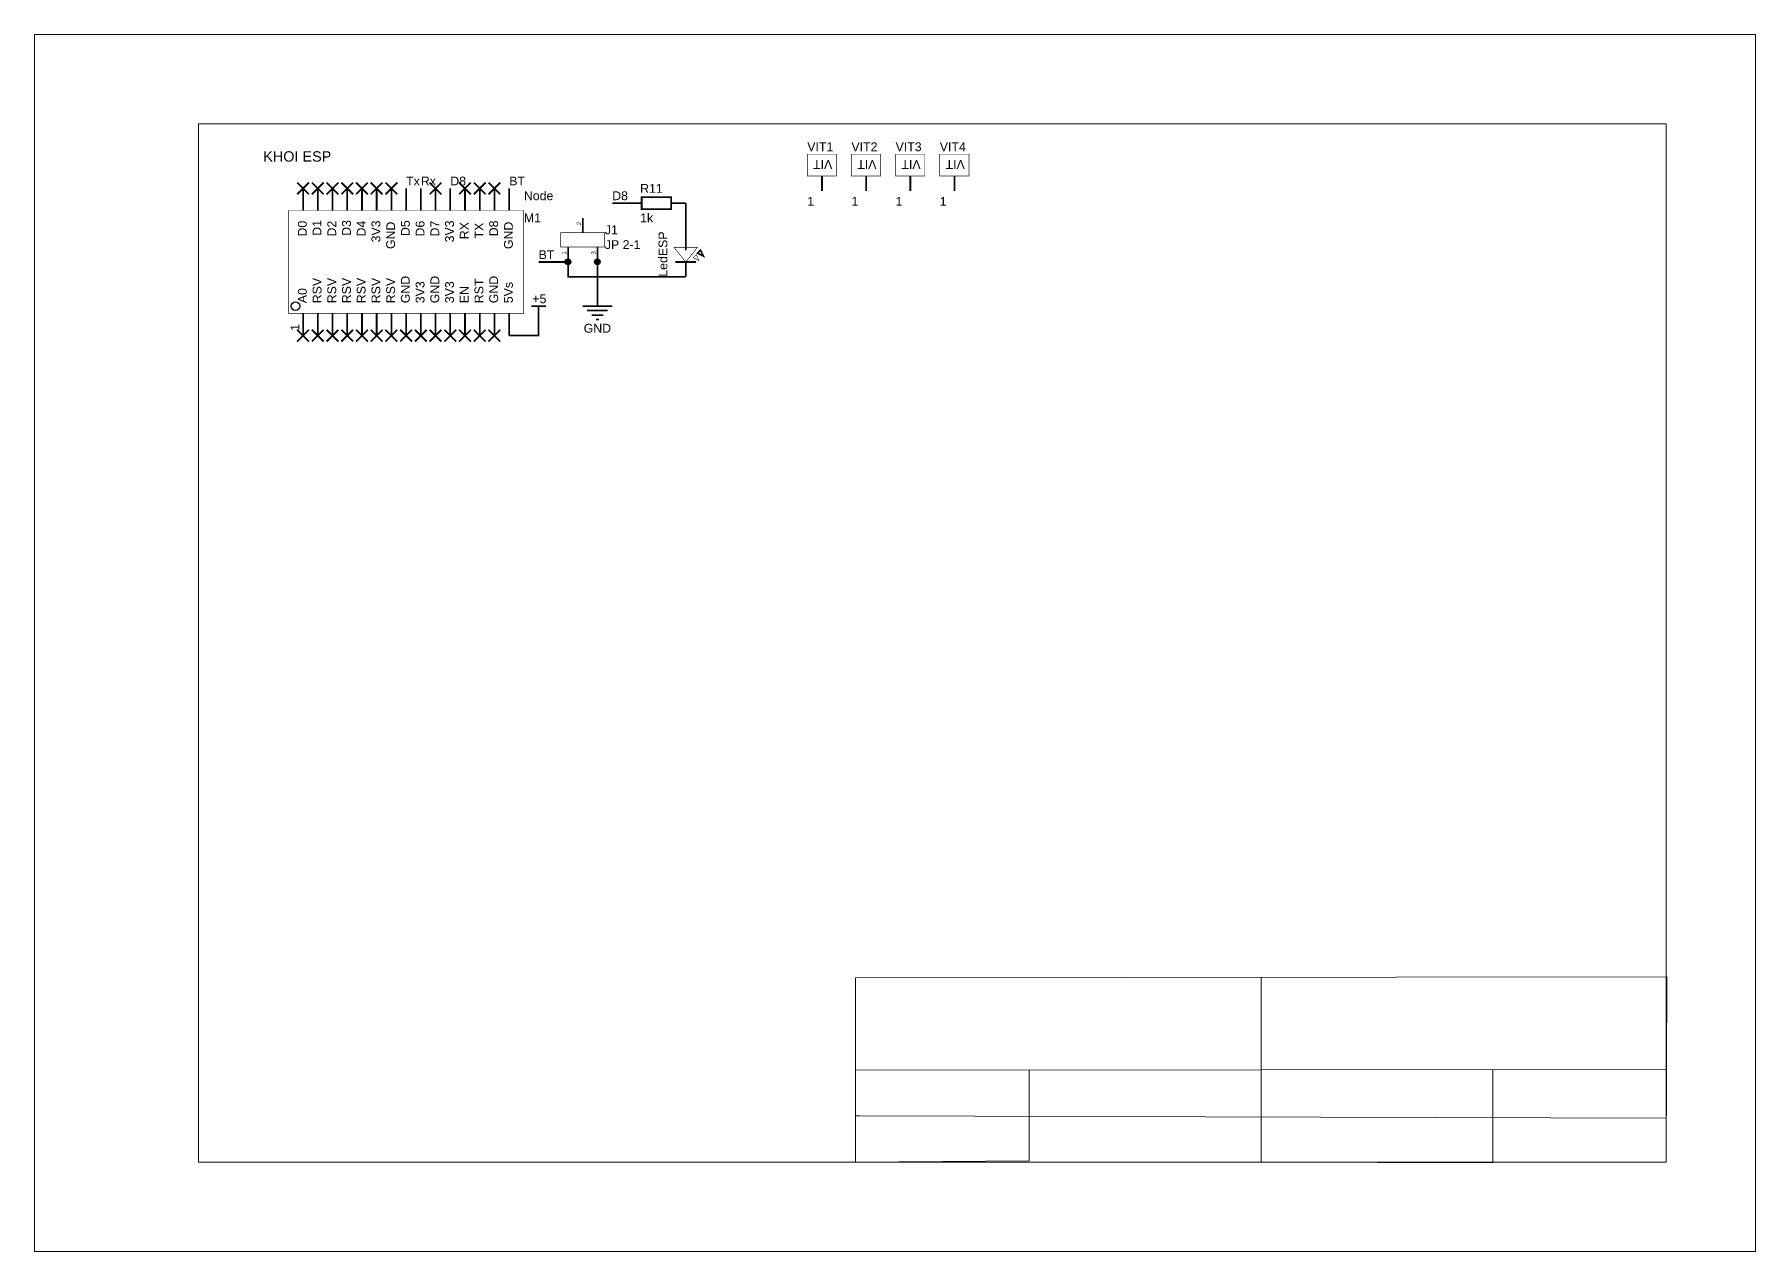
# Model space of a CAD drawing. Header units: millimetres. Extents: x 1372 to 1936, y 14 to 224.
# Drawn here: x 1638.8 to 1935.8, y 13.9 to 223.9 of the extents above; entities that cross this region are included whole.
import ezdxf

# ---------------------------------------------------------------- set-up
doc = ezdxf.new("R2010")
doc.units = ezdxf.units.MM
doc.header["$MEASUREMENT"] = 0
doc.linetypes.add('ACAD_ISO04W100', pattern=[30, 24, -3, 0, -3])
doc.layers.add('NetTruc', color=92, linetype='ACAD_ISO04W100', lineweight=20)
doc.layers.add('Sheet', color=255, linetype='Continuous')
doc.styles.get("Standard").update_dxf_attribs({"font": 'arial.ttf'})

msp = doc.modelspace()

# ---------------------------------------------------------------- linework, layer by layer
at = {"layer": 'NetTruc', "ltscale": 25}
for p, q in [((1667.12, 208.48), (1920.38, 208.48)), ((1667.12, 208.48), (1667.12, 29.32)), ((1920.38, 208.48), (1920.38, 29.32)), ((1920.47, 61.32), (1780.47, 61.11)), ((1780.47, 61.11), (1780.47, 29.32)), ((1850.47, 61.22), (1850.47, 29.32)), ((1920.38, 29.32), (1920.47, 61.32)), ((1780.47, 45.22), (1920.43, 45.32)), ((1810.47, 29.54), (1810.46, 45.24)), ((1890.47, 29.21), (1890.46, 45.29)), ((1781.15, 37.29), (1780.47, 37.29)), ((1781.15, 37.29), (1920.4, 36.89)), ((1920.38, 29.32), (1667.12, 29.32)), ((1780.47, 29.32), (1810.47, 29.54)), ((1850.47, 29.32), (1890.47, 29.21))]:
    msp.add_line(p, q, dxfattribs=at)
msp.add_lwpolyline([(1638.8, 223.9), (1935.8, 223.9), (1935.8, 13.9), (1638.8, 13.9)], close=True, dxfattribs=at)
at = {"layer": 'Sheet'}
for points, const_width in [([(1772.16, 203.23), (1777.19, 203.23), (1777.19, 199.47), (1772.16, 199.47), (1772.16, 203.23)], 0.0991), ([(1779.78, 203.23), (1784.82, 203.23), (1784.82, 199.47), (1779.78, 199.47), (1779.78, 203.23)], 0.0991), ([(1787.4, 203.23), (1792.44, 203.23), (1792.44, 199.47), (1787.4, 199.47), (1787.4, 203.23)], 0.0991), ([(1795.02, 203.23), (1800.05, 203.23), (1800.05, 199.47), (1795.02, 199.47), (1795.02, 203.23)], 0.0991), ([(1774.7, 199.42), (1774.7, 196.88)], 0.3), ([(1782.32, 199.42), (1782.32, 196.88)], 0.3), ([(1789.94, 199.42), (1789.94, 196.88)], 0.3), ([(1797.56, 199.42), (1797.56, 196.88)], 0.3), ([(1684.14, 196.31), (1686.17, 198.34)], 0.3), ([(1684.14, 198.34), (1686.17, 196.31)], 0.3), ([(1685.16, 193.52), (1685.16, 197.33)], 0.3), ([(1686.68, 196.31), (1688.71, 198.34)], 0.3), ([(1686.68, 198.34), (1688.71, 196.31)], 0.3), ([(1687.7, 193.52), (1687.7, 197.33)], 0.3), ([(1689.22, 196.31), (1691.25, 198.34)], 0.3), ([(1689.22, 198.34), (1691.25, 196.31)], 0.3), ([(1690.24, 193.52), (1690.24, 197.33)], 0.3), ([(1691.76, 196.31), (1693.79, 198.34)], 0.3), ([(1691.76, 198.34), (1693.79, 196.31)], 0.3), ([(1692.78, 193.52), (1692.78, 197.33)], 0.3), ([(1694.3, 196.31), (1696.33, 198.34)], 0.3), ([(1694.3, 198.34), (1696.33, 196.31)], 0.3), ([(1695.32, 193.52), (1695.32, 197.33)], 0.3), ([(1696.84, 196.31), (1698.87, 198.34)], 0.3), ([(1696.84, 198.34), (1698.87, 196.31)], 0.3), ([(1697.86, 193.52), (1697.86, 197.33)], 0.3), ([(1699.38, 196.31), (1701.41, 198.34)], 0.3), ([(1699.38, 198.34), (1701.41, 196.31)], 0.3), ([(1700.4, 193.52), (1700.4, 197.33)], 0.3), ([(1702.94, 193.52), (1702.94, 197.33)], 0.3), ([(1705.48, 193.52), (1705.48, 197.33)], 0.3), ([(1707, 196.31), (1709.03, 198.34)], 0.3), ([(1707, 198.34), (1709.03, 196.31)], 0.3), ([(1708.02, 193.52), (1708.02, 197.33)], 0.3), ([(1710.56, 193.52), (1710.56, 197.33)], 0.3), ([(1712.08, 196.31), (1714.11, 198.34)], 0.3), ([(1712.08, 198.34), (1714.11, 196.31)], 0.3), ([(1713.1, 193.52), (1713.1, 197.33)], 0.3), ([(1714.62, 196.31), (1716.65, 198.34)], 0.3), ([(1714.62, 198.34), (1716.65, 196.31)], 0.3), ([(1715.64, 193.52), (1715.64, 197.33)], 0.3), ([(1717.16, 196.31), (1719.19, 198.34)], 0.3), ([(1717.16, 198.34), (1719.19, 196.31)], 0.3), ([(1718.18, 193.52), (1718.18, 197.33)], 0.3), ([(1720.72, 193.52), (1720.72, 197.33)], 0.3), ([(1682.62, 193.52), (1723.22, 193.52), (1723.22, 175.78), (1682.62, 175.78), (1682.62, 193.52)], 0.0991), ([(1741.04, 194.79), (1738.5, 194.79)], 0.3), ([(1743.58, 194.79), (1741.04, 194.79)], 0.3), ([(1748.66, 193.77), (1743.58, 193.77), (1743.58, 195.8), (1748.66, 195.8), (1748.66, 193.77)], 0.3), ([(1748.66, 194.79), (1751.2, 194.79)], 0.3), ([(1751.2, 194.79), (1751.2, 189.71)], 0.3), ([(1733.42, 189.71), (1733.42, 192.25)], 0.3), ([(1729.61, 189.71), (1737.19, 189.71), (1737.19, 187.21), (1729.61, 187.21), (1729.61, 189.71)], 0.0991), ([(1730.88, 187.17), (1730.88, 184.63)], 0.3), ([(1735.96, 187.17), (1735.96, 184.63)], 0.3), ([(1735.96, 187.17), (1735.96, 184.63), (1735.96, 179.55)], 0.3), ([(1751.2, 187.17), (1751.2, 189.71)], 0.3), ([(1751.2, 186.66), (1751.2, 187.42)], 0.3), ([(1751.2, 182.09), (1730.88, 182.09), (1730.88, 184.63), (1725.8, 184.63)], 0.3), ([(1749.42, 184.63), (1752.98, 184.63)], 0.3), ([(1751.2, 184.37), (1751.2, 184.88)], 0.3), ([(1751.2, 184.63), (1751.2, 182.09)], 0.3), ([(1735.96, 179.55), (1735.96, 177.01)], 0.3), ([(1685.16, 175.74), (1685.16, 171.93)], 0.3), ([(1687.7, 175.74), (1687.7, 171.93)], 0.3), ([(1690.24, 175.74), (1690.24, 171.93)], 0.3), ([(1692.78, 175.74), (1692.78, 171.93)], 0.3), ([(1695.32, 175.74), (1695.32, 171.93)], 0.3), ([(1697.86, 175.74), (1697.86, 171.93)], 0.3), ([(1700.4, 175.74), (1700.4, 171.93)], 0.3), ([(1702.94, 175.74), (1702.94, 171.93)], 0.3), ([(1705.48, 175.74), (1705.48, 171.93)], 0.3), ([(1708.02, 175.74), (1708.02, 171.93)], 0.3), ([(1710.56, 175.74), (1710.56, 171.93)], 0.3), ([(1713.1, 175.74), (1713.1, 171.93)], 0.3), ([(1715.64, 175.74), (1715.64, 171.93)], 0.3), ([(1718.18, 175.74), (1718.18, 171.93)], 0.3), ([(1720.72, 175.74), (1720.72, 171.93)], 0.3), ([(1724.53, 177.01), (1727.07, 177.01)], 0.3), ([(1725.8, 174.47), (1725.8, 177.01)], 0.3), ([(1733.42, 177.01), (1738.5, 177.01)], 0.3), ([(1734.18, 176.25), (1737.74, 176.25)], 0.3), ([(1734.94, 175.48), (1736.97, 175.48)], 0.3), ([(1684.14, 170.91), (1686.17, 172.94)], 0.3), ([(1684.14, 172.94), (1686.17, 170.91)], 0.3), ([(1686.68, 170.91), (1688.71, 172.94)], 0.3), ([(1686.68, 172.94), (1688.71, 170.91)], 0.3), ([(1689.22, 170.91), (1691.25, 172.94)], 0.3), ([(1689.22, 172.94), (1691.25, 170.91)], 0.3), ([(1691.76, 170.91), (1693.79, 172.94)], 0.3), ([(1691.76, 172.94), (1693.79, 170.91)], 0.3), ([(1694.3, 170.91), (1696.33, 172.94)], 0.3), ([(1694.3, 172.94), (1696.33, 170.91)], 0.3), ([(1696.84, 170.91), (1698.87, 172.94)], 0.3), ([(1696.84, 172.94), (1698.87, 170.91)], 0.3), ([(1699.38, 170.91), (1701.41, 172.94)], 0.3), ([(1699.38, 172.94), (1701.41, 170.91)], 0.3), ([(1701.92, 170.91), (1703.95, 172.94)], 0.3), ([(1701.92, 172.94), (1703.95, 170.91)], 0.3), ([(1704.46, 170.91), (1706.49, 172.94)], 0.3), ([(1704.46, 172.94), (1706.49, 170.91)], 0.3), ([(1707, 170.91), (1709.03, 172.94)], 0.3), ([(1707, 172.94), (1709.03, 170.91)], 0.3), ([(1709.54, 170.91), (1711.57, 172.94)], 0.3), ([(1709.54, 172.94), (1711.57, 170.91)], 0.3), ([(1712.08, 170.91), (1714.11, 172.94)], 0.3), ([(1712.08, 172.94), (1714.11, 170.91)], 0.3), ([(1714.62, 170.91), (1716.65, 172.94)], 0.3), ([(1714.62, 172.94), (1716.65, 170.91)], 0.3), ([(1717.16, 170.91), (1719.19, 172.94)], 0.3), ([(1717.16, 172.94), (1719.19, 170.91)], 0.3), ([(1720.72, 171.93), (1725.8, 171.93), (1725.8, 174.47)], 0.3), ([(1735.7, 174.72), (1736.21, 174.72)], 0.3)]:
    msp.add_lwpolyline(points, dxfattribs=dict(at, const_width=const_width))
for points, const_width in [([(1751.2, 184.63), (1749.17, 187.17), (1753.23, 187.17), (1751.2, 184.63)], 0.0991), ([(1749.17, 187.17), (1753.23, 187.17), (1751.2, 184.63), (1749.17, 187.17)], 0.0991), ([(1753.48, 184.88), (1752.47, 185.39), (1752.98, 185.9), (1753.48, 184.88)], 0.0991), ([(1752.47, 185.39), (1752.98, 185.9), (1753.48, 184.88), (1752.47, 185.39)], 0.0991), ([(1754.25, 185.64), (1753.23, 186.15), (1753.74, 186.66), (1754.25, 185.64)], 0.3), ([(1753.23, 186.15), (1753.74, 186.66), (1754.25, 185.64), (1753.23, 186.15)], 0.0991)]:
    msp.add_lwpolyline(points, close=True, dxfattribs=dict(at, const_width=const_width))
at = {"layer": 'Sheet', "const_width": 0.508}
for points in [[(1730.62, 184.63, 1), (1731.13, 184.63, 1)], [(1735.7, 184.63, 1), (1736.21, 184.63, 1)]]:
    msp.add_lwpolyline(points, format="xyb", close=True, dxfattribs=at)
at = {"layer": 'Sheet'}
for centre, major_axis, ratio in [((1730.86, 184.65), (0.488, 0), 0.997271), ((1730.86, 184.65), (0.488, 0), 0.997271), ((1730.86, 184.65), (0.488, 0), 0.997271), ((1730.86, 184.65), (0.488, 0), 0.997271), ((1730.86, 184.65), (0.488, 0), 0.997271), ((1735.94, 184.65), (0.488, 0), 0.997271), ((1735.94, 184.65), (0.488, 0), 0.997271), ((1735.94, 184.65), (0.488, 0), 0.997271), ((1735.94, 184.65), (0.488, 0), 0.997271), ((1735.94, 184.65), (0.488, 0), 0.997271), ((1683.87, 177.03), (0.741, 0), 0.999986)]:
    msp.add_ellipse(centre, major_axis=major_axis, ratio=ratio, dxfattribs=at)

# ---------------------------------------------------------------- texts
for s, height, p in [('VIT1', 1.524, (1772.16, 203.75)), ('VIT2', 1.524, (1779.78, 203.75)), ('VIT3', 1.524, (1787.4, 203.75)), ('VIT4', 1.524, (1795.02, 203.75)), ('KHOI ESP', 1.778, (1678.29, 201.96)), ('Tx', 1.524, (1702.94, 197.84)), ('Rx', 1.524, (1705.48, 197.84)), ('D8', 1.524, (1710.56, 197.84)), ('BT', 1.524, (1720.72, 197.84)), ('Node', 1.524, (1723.26, 195.3)), ('D8', 1.524, (1738.5, 195.3)), ('R11', 1.524, (1743.32, 196.57)), ('1k', 1.524, (1743.32, 191.49)), ('1', 1.52, (1772.16, 194.35)), ('1', 1.52, (1779.78, 194.35)), ('1', 1.52, (1787.4, 194.35)), ('1', 1.52, (1795.02, 194.35)), ('M1', 1.524, (1723.26, 191.49)), ('J1', 1.524, (1737.23, 189.41)), ('JP 2-1', 1.524, (1737.23, 186.87)), ('BT', 1.524, (1725.8, 185.14)), ('+5', 1.524, (1724.72, 177.52)), ('GND', 1.524, (1733.58, 172.44))]:
    msp.add_text(s, height=height, dxfattribs=at).set_placement(p)
for s, height, rotation, p in [('VIT', 1.524, 180, (1776.48, 202.21)), ('VIT', 1.524, 180, (1784.1, 202.21)), ('VIT', 1.524, 180, (1791.72, 202.21)), ('VIT', 1.524, 180, (1799.34, 202.21)), ('D0', 1.524, 90, (1685.79, 189.03)), ('D1', 1.524, 90, (1688.33, 189.15)), ('D2', 1.524, 90, (1690.87, 189.03)), ('D3', 1.524, 90, (1693.41, 189.15)), ('D4', 1.524, 90, (1695.95, 189.03)), ('3V3', 1.524, 90, (1698.49, 188.01)), ('GND', 1.524, 90, (1701.03, 186.86)), ('D5', 1.524, 90, (1703.57, 189.11)), ('D6', 1.524, 90, (1706.11, 189.03)), ('D7', 1.524, 90, (1708.65, 189.03)), ('3V3', 1.524, 90, (1711.19, 188.01)), ('RX', 1.524, 90, (1713.73, 188.56)), ('TX', 1.524, 90, (1716.27, 188.69)), ('D8', 1.524, 90, (1718.81, 189.07)), ('GND', 1.524, 90, (1721.35, 186.86)), ('2', 0.762, 90, (1733.12, 190.98)), ('LedESP', 1.524, 90, (1748.02, 182.09)), ('1', 0.762, 90, (1730.58, 185.9)), ('3', 0.762, 90, (1735.66, 185.9)), ('RSV', 1.524, 90, (1688.33, 177.52)), ('RSV', 1.524, 90, (1690.87, 177.52)), ('RSV', 1.524, 90, (1693.41, 177.52)), ('RSV', 1.524, 90, (1695.95, 177.52)), ('RSV', 1.524, 90, (1698.49, 177.52)), ('RSV', 1.524, 90, (1701.03, 177.52)), ('GND', 1.524, 90, (1703.57, 177.52)), ('3V3', 1.524, 90, (1706.11, 177.52)), ('GND', 1.524, 90, (1708.65, 177.52)), ('3V3', 1.524, 90, (1711.19, 177.52)), ('RST', 1.524, 90, (1716.27, 177.52)), ('GND', 1.524, 90, (1718.81, 177.52)), ('A0', 1.524, 90, (1685.79, 177.52)), ('EN', 1.524, 90, (1713.73, 177.52)), ('5Vs', 1.524, 90, (1721.35, 177.52)), ('1', 1.52, 90, (1684.52, 172.77))]:
    msp.add_text(s, height=height, rotation=rotation, dxfattribs=at).set_placement(p)

doc.saveas('drawing.dxf')
